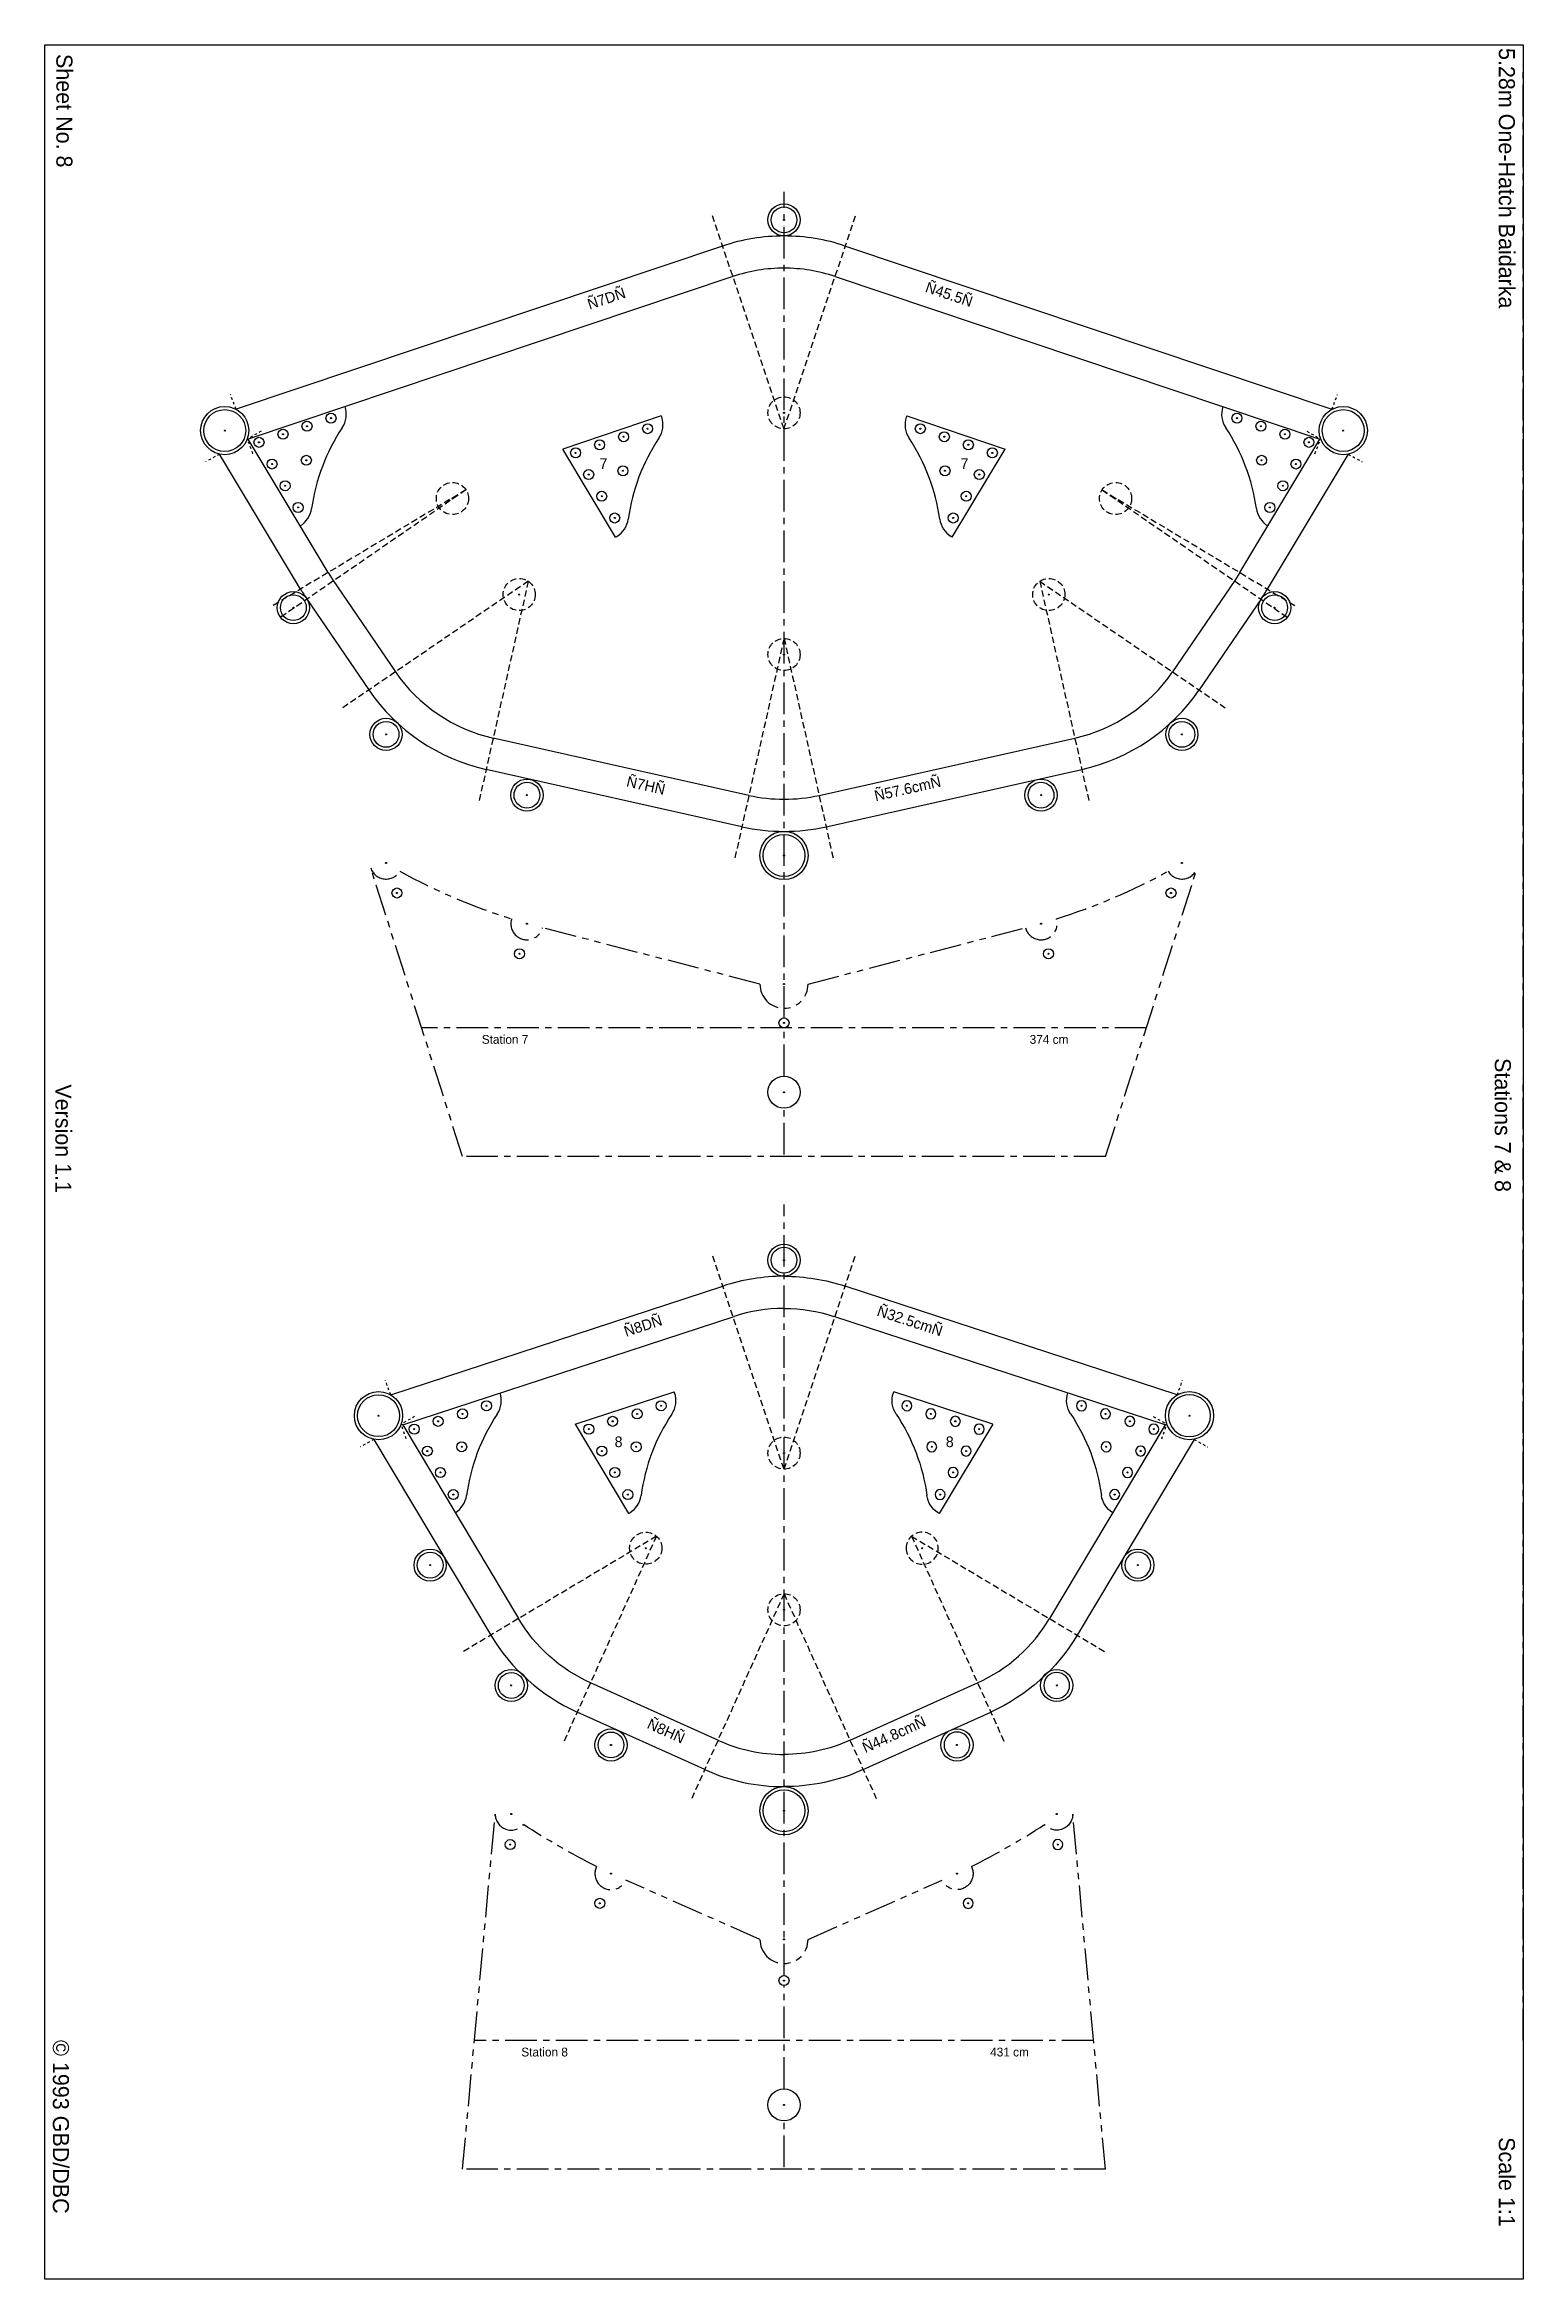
# Model space of a CAD drawing. Extents: x 231.1 to 289.5, y -72.7 to 15.5.
import ezdxf

# ---------------------------------------------------------------- set-up
doc = ezdxf.new("R2010")
doc.units = 0
for name, pattern in [('CENTER', [2, 1.25, -0.25, 0.25, -0.25]), ('HIDDEN', [0.375, 0.25, -0.125]), ('PHANTOM', [2.5, 1.25, -0.25, 0.25, -0.25, 0.25, -0.25]), ('STITCH', [0.145, 0.0725, -0.0725])]:
    doc.linetypes.add(name, pattern=pattern)
for name, color, linetype in [('CENTERS', 7, 'CONTINUOUS'), ('FORMAT', 7, 'CONTINUOUS'), ('STATION_7', 7, 'CONTINUOUS'), ('STATION_8', 7, 'CONTINUOUS'), ('STRONGBACK', 7, 'CONTINUOUS'), ('TEXT', 7, 'CONTINUOUS')]:
    doc.layers.add(name, color=color, linetype=linetype)
doc.styles.get("Standard").update_dxf_attribs({"font": 'txt', "height": 0.2})

msp = doc.modelspace()

# ---------------------------------------------------------------- linework, layer by layer
at = {"layer": 'CENTERS', "color": 0, "linetype": 'CONTINUOUS'}
for centre in [(260.271, 8.61659), (260.271, 0.996593), (238.174, 0.294942), (240.477, 0.14957), (241.425, 0.467707), (242.373, 0.785843), (253.935, 0.051653), (254.883, 0.36979), (265.658, 0.36979), (266.606, 0.051653), (278.168, 0.785843), (279.116, 0.467707), (280.064, 0.14957), (282.367, 0.294942), (239.529, -0.168567), (241.399, -0.878255), (252.039, -0.58462), (252.987, -0.266483), (267.554, -0.266483), (268.502, -0.58462), (279.142, -0.878255), (281.012, -0.168567), (240.044, -1.02615), (252.554, -1.4422), (253.909, -1.29431), (266.632, -1.29431), (267.988, -1.4422), (280.498, -1.02615), (240.558, -1.88374), (247.17, -2.38836), (253.068, -2.29979), (267.473, -2.29979), (273.372, -2.38836), (279.983, -1.88374), (241.072, -2.74132), (253.582, -3.15737), (266.959, -3.15737), (279.469, -2.74132), (249.81, -6.18003), (270.731, -6.18003), (240.886, -6.69927), (279.655, -6.69927), (260.271, -8.55091), (244.549, -11.7036), (275.992, -11.7036), (250.116, -14.1024), (270.426, -14.1024), (260.271, -16.4884), (244.98, -17.9693), (275.561, -17.9693), (249.821, -20.3694), (270.72, -20.3694), (260.271, -23.1009), (260.271, -32.4732, -0.000716), (244.251, -38.6157, -0.000041), (246.604, -38.8376, -0.000041), (247.57, -38.5467, -0.000111), (248.517, -38.2237, -0.000112), (253.501, -38.8376, -0.000041), (254.467, -38.5467, -0.000111), (255.414, -38.2237, -0.000112), (265.128, -38.2237, -0.000112), (266.074, -38.5467, -0.000111), (267.04, -38.8376, -0.000041), (272.024, -38.2237, -0.000112), (272.971, -38.5467, -0.000111), (273.937, -38.8376, -0.000041), (276.291, -38.6157, -0.000041), (245.662, -39.1458, -0.00011), (252.559, -39.1458, -0.00011), (267.982, -39.1458, -0.00011), (274.879, -39.1458, -0.00011), (246.179, -40.0117, -0.000167), (247.537, -39.8415, -0.000108), (253.076, -40.0117, -0.000167), (254.434, -39.8415, -0.000108), (260.271, -40.0934, -0.000038), (266.107, -39.8415, -0.000108), (267.465, -40.0117, -0.000167), (273.004, -39.8415, -0.000108), (274.362, -40.0117, -0.000167), (246.694, -40.8591, -0.000106), (253.591, -40.8591, -0.000106), (266.951, -40.8591, -0.000106), (273.847, -40.8591, -0.000106), (247.206, -41.7311, -0.00028), (254.103, -41.7311, -0.00028), (266.438, -41.7311, -0.00028), (273.335, -41.7311, -0.00028), (254.808, -43.8501, -0.000029), (265.733, -43.8501, -0.000029), (246.289, -44.5167, -0.000689), (274.252, -44.5167, -0.000689), (260.271, -46.2826, -0.000024), (249.496, -49.2705, -0.000678), (271.045, -49.2705, -0.000678), (253.436, -51.6219, -0.000672), (267.105, -51.6219, -0.000672), (260.271, -54.2201, -0.000006), (249.455, -55.5574, 0), (271.086, -55.5574, 0), (252.994, -57.8761, 0), (267.547, -57.8761, 0), (260.271, -60.9271, 0.000074)]:
    msp.add_circle(centre, 0.019844, dxfattribs=at)
at = {"layer": 'FORMAT', "color": 0, "linetype": 'CONTINUOUS'}
for p, q in [((231.061, 15.5377), (289.481, 15.5377)), ((231.061, -72.7273), (231.061, 15.5377)), ((289.481, 15.5377), (289.481, -72.7273)), ((289.481, -72.7273), (231.061, -72.7273))]:
    msp.add_line(p, q, dxfattribs=at)
at = {"layer": 'STATION_7', "color": 3, "linetype": 'CENTER'}
for p, q in [((231.061, -23.299), (231.061, 14.72)), ((289.481, -23.299), (289.481, 14.72))]:
    msp.add_line(p, q, dxfattribs=at)
at = {"layer": 'STATION_7', "color": 5, "linetype": 'HIDDEN'}
for p, q in [((260.271, 0.361593), (257.443, 8.78971)), ((260.27, 0.361593), (263.099, 8.78971)), ((247.704, -2.04596), (240.081, -6.61926)), ((247.704, -2.04596), (240.379, -7.08272)), ((272.837, -2.04596), (280.162, -7.08272)), ((272.837, -2.04596), (280.46, -6.61926)), ((250.167, -5.65455), (242.823, -10.6651)), ((250.167, -5.65455), (248.225, -14.3299)), ((270.375, -5.65455), (277.718, -10.6651)), ((270.375, -5.65455), (272.316, -14.3299)), ((260.271, -7.91591), (258.329, -16.5913)), ((260.271, -7.91591), (262.212, -16.5913))]:
    msp.add_line(p, q, dxfattribs=at)
at = {"layer": 'STATION_7', "color": 0, "linetype": 'CONTINUOUS'}
for p, q in [((257.847, 7.58569), (238.623, 1.1349)), ((262.695, 7.58569), (281.918, 1.1349)), ((258.251, 6.38168), (239.1, -0.04482)), ((262.291, 6.38168), (281.442, -0.04482)), ((255.423, 0.872275), (251.534, -0.432815)), ((255.423, 0.872275), (255.439, 0.824114)), ((265.119, 0.872275), (265.102, 0.824114)), ((265.119, 0.872275), (269.008, -0.432815)), ((241.17, -5.96593), (237.973, -0.636188)), ((239.1, -0.04482), (239.068, -0.033283)), ((242.259, -5.31204), (239.1, -0.04482)), ((253.62, -3.91137), (251.534, -0.432815)), ((266.921, -3.91137), (269.008, -0.432815)), ((278.283, -5.31204), (281.442, -0.04482)), ((279.371, -5.96593), (282.568, -0.636188)), ((281.442, -0.04482), (281.473, -0.033283)), ((253.62, -3.91137), (253.663, -3.88524)), ((266.921, -3.91137), (266.878, -3.88524)), ((242.459, -5.62493), (244.921, -9.23352)), ((278.082, -5.62493), (275.62, -9.23352)), ((241.41, -6.34137), (243.872, -9.94931)), ((279.131, -6.34137), (276.669, -9.94931)), ((258.884, -14.1126), (248.78, -11.8512)), ((261.657, -14.1126), (271.762, -11.8512)), ((258.606, -15.352), (248.502, -13.0906)), ((261.935, -15.352), (272.039, -13.0906))]:
    msp.add_line(p, q, dxfattribs=at)
at = {"layer": 'STATION_7', "color": 0, "linetype": 'STITCH'}
for p, q in [((238.623, 1.1349), (238.401, 1.71899)), ((281.918, 1.1349), (282.141, 1.71899)), ((239.616, 0.268169), (239.068, -0.033283)), ((280.926, 0.268169), (281.473, -0.033283)), ((237.973, -0.636188), (237.426, -0.93764)), ((239.291, -0.617373), (239.068, -0.033283)), ((281.25, -0.617373), (281.473, -0.033283)), ((282.568, -0.636188), (283.115, -0.93764))]:
    msp.add_line(p, q, dxfattribs=at)
at = {"layer": 'STATION_7', "color": 0, "linetype": 'CONTINUOUS'}
for points in [[(242.259, -5.31204, 0), (242.459, -5.62493, 0)], [(278.283, -5.31204, 0), (278.082, -5.62493, 0)]]:
    msp.add_polyline3d(points, dxfattribs=at)
for centre, radius in [((260.271, 8.61659), 0.635), ((260.271, 8.61659), 0.51054), ((238.174, 0.294942), 0.9525), ((238.174, 0.294942), 0.82804), ((242.373, 0.785843), 0.19812), ((278.168, 0.785843), 0.19812), ((282.367, 0.294942), 0.9525), ((282.367, 0.294942), 0.82804), ((239.529, -0.168567), 0.19812), ((240.477, 0.14957), 0.19812), ((241.425, 0.467707), 0.19812), ((253.935, 0.051653), 0.19812), ((254.883, 0.36979), 0.19812), ((265.658, 0.36979), 0.19812), ((266.606, 0.051653), 0.19812), ((279.116, 0.467707), 0.19812), ((280.064, 0.14957), 0.19812), ((281.012, -0.168567), 0.19812), ((240.044, -1.02615), 0.19812), ((241.399, -0.878255), 0.19812), ((252.039, -0.58462), 0.19812), ((252.987, -0.266483), 0.19812), ((267.554, -0.266483), 0.19812), ((268.502, -0.58462), 0.19812), ((279.142, -0.878255), 0.19812), ((280.498, -1.02615), 0.19812), ((240.558, -1.88374), 0.19812), ((252.554, -1.4422), 0.19812), ((253.909, -1.29431), 0.19812), ((266.632, -1.29431), 0.19812), ((267.988, -1.4422), 0.19812), ((279.983, -1.88374), 0.19812), ((241.072, -2.74132), 0.19812), ((253.068, -2.29979), 0.19812), ((267.473, -2.29979), 0.19812), ((279.469, -2.74132), 0.19812), ((253.582, -3.15737), 0.19812), ((266.959, -3.15737), 0.19812), ((240.886, -6.69927), 0.635), ((279.655, -6.69927), 0.635), ((240.886, -6.69927), 0.51054), ((279.655, -6.69927), 0.51054), ((244.549, -11.7036), 0.635), ((244.549, -11.7036), 0.51054), ((275.992, -11.7036), 0.635), ((275.992, -11.7036), 0.51054), ((250.116, -14.1024), 0.635), ((250.116, -14.1024), 0.51054), ((270.426, -14.1024), 0.635), ((270.426, -14.1024), 0.51054), ((260.271, -16.4884), 0.9525), ((260.271, -16.4884), 0.82804), ((244.98, -17.9693), 0.19812), ((275.561, -17.9693), 0.19812), ((249.821, -20.3694), 0.19812), ((270.72, -20.3694), 0.19812), ((260.271, -23.1009), 0.19812), ((260.271, -25.839), 0.635), ((260.271, -65.8381), 0.635)]:
    msp.add_circle(centre, radius, dxfattribs=at)
at = {"layer": 'STATION_7', "color": 5, "linetype": 'HIDDEN'}
for centre, radius in [((260.271, 0.996593), 0.635), ((247.17, -2.38836), 0.635), ((273.372, -2.38836), 0.635), ((249.81, -6.18003), 0.635), ((270.731, -6.18003), 0.635), ((260.271, -8.55091), 0.635), ((244.549, -16.7836), 0.019844), ((275.992, -16.7836), 0.019844), ((250.116, -19.1824), 0.019844), ((270.426, -19.1824), 0.019844), ((260.271, -21.5684), 0.019844), ((260.271, -25.839), 0.019844), ((249.496, -54.3505, -0.000678), 0.019844), ((271.045, -54.3505, -0.000678), 0.019844), ((253.436, -56.7019, -0.000672), 0.019844), ((267.105, -56.7019, -0.000672), 0.019844), ((260.271, -59.3001, -0.000006), 0.019844), ((260.271, -65.8381, 0.000003), 0.019844)]:
    msp.add_circle(centre, radius, dxfattribs=at)
at = {"layer": 'STATION_7', "color": 0, "linetype": 'CONTINUOUS'}
for centre, radius, start, end in [((260.271, 0.361593), 7.62, 90.001, 108.55), ((260.27, 0.361593), 7.62, 71.4497, 89.999), ((260.271, 0.361593), 6.35, 90.0012, 108.55), ((260.27, 0.361593), 6.35, 71.4497, 89.9988), ((242.026, 0.937142), 0.9525, 326.276, 18.5503), ((278.515, 0.937142), 0.9525, 161.45, 213.724), ((249.156, -3.82225), 7.62, 146.276, 172.156), ((254.536, 0.521089), 0.9525, 326.276, 18.5503), ((266.005, 0.521089), 0.9525, 161.45, 213.724), ((271.385, -3.82225), 7.62, 7.84378, 33.724), ((261.666, -4.2383), 7.62, 146.276, 172.156), ((258.875, -4.2383), 7.62, 7.84378, 33.724), ((240.664, -2.65234), 0.9525, 300.954, 352.156), ((253.174, -3.06839), 0.9525, 300.954, 352.156), ((267.368, -3.06839), 0.9525, 187.844, 239.046), ((279.878, -2.65234), 0.9525, 187.844, 239.046), ((247.705, -2.04664), 7.62, 210.954, 214.505), ((272.836, -2.04664), 7.62, 325.495, 329.046), ((250.167, -5.65455), 6.35, 214.306, 257.385), ((270.375, -5.65455), 6.35, 282.615, 325.694), ((250.167, -5.65455), 7.62, 214.306, 257.385), ((270.375, -5.65455), 7.62, 282.615, 325.694), ((260.271, -7.91591), 6.35, 257.385, 270), ((260.271, -7.91591), 6.35, 270, 282.615), ((260.271, -7.91591), 7.62, 257.385, 270), ((260.271, -7.91591), 7.62, 270, 282.615)]:
    msp.add_arc(centre, radius, start, end, dxfattribs=at)
at = {"layer": 'STATION_8', "color": 3, "linetype": 'CENTER'}
for p, q in [((231.061, -63.2981, 0.000003), (231.061, -25.2781, -0.000083)), ((289.481, -63.2981, 0.000003), (289.481, -25.2781, -0.000083))]:
    msp.add_line(p, q, dxfattribs=at)
at = {"layer": 'STATION_8', "color": 5, "linetype": 'HIDDEN'}
for p, q in [((260.271, -40.7284, 0.00004), (257.457, -32.2953, -0.000839)), ((260.271, -40.7284, 0.00004), (263.084, -32.2953, -0.000839)), ((255.231, -43.3761, 0.000064), (247.598, -47.9349, -0.000699)), ((255.231, -43.3761, 0.000064), (251.578, -51.481, -0.000799)), ((265.311, -43.3761, 0.000064), (272.943, -47.9349, -0.000699)), ((265.311, -43.3761, 0.000064), (268.964, -51.481, -0.000799)), ((260.271, -45.6476, -0.000686), (256.618, -53.7525, -0.000668)), ((260.271, -45.6476, -0.000686), (263.923, -53.7525, -0.000668))]:
    msp.add_line(p, q, dxfattribs=at)
at = {"layer": 'STATION_8', "color": 0, "linetype": 'CONTINUOUS'}
for p, q in [((244.731, -37.7933, -0.000078), (257.859, -33.4999, -0.000714)), ((275.81, -37.7933, -0.000078), (262.682, -33.4999, -0.000714)), ((245.205, -38.9746, -0.000079), (258.297, -34.6929, -0.000713)), ((262.245, -34.6929, -0.000713), (262.245, -34.6929, -0.000713)), ((275.336, -38.9746, -0.000079), (262.245, -34.6929, -0.000713)), ((252.025, -38.9461, -0.000076), (255.934, -37.6679, -0.000266)), ((255.949, -37.7162, -0.000266), (255.934, -37.6679, -0.000266)), ((264.592, -37.7162, -0.000266), (264.608, -37.6679, -0.000266)), ((268.516, -38.9461, -0.000076), (264.608, -37.6679, -0.000266)), ((244.07, -39.5509, -0.000081), (248.689, -47.2836, -0.00059)), ((245.205, -38.9746, -0.000088), (245.142, -38.9511, -0.000085)), ((245.205, -38.9746, -0.000088), (249.779, -46.6324, -0.000592)), ((252.025, -38.9461, -0.000084), (254.133, -42.4747, -0.000316)), ((268.516, -38.9461, -0.000084), (266.408, -42.4747, -0.000316)), ((275.336, -38.9746, -0.000088), (270.762, -46.6324, -0.000592)), ((276.472, -39.5509, -0.000081), (271.853, -47.2836, -0.00059)), ((275.336, -38.9746, -0.000088), (275.399, -38.9511, -0.000085)), ((254.133, -42.4747, -0.000316), (254.177, -42.4486, -0.000316)), ((266.408, -42.4747, -0.000316), (266.365, -42.4486, -0.000316)), ((257.661, -51.4368, -0.000673), (252.621, -49.1653, -0.000678)), ((262.88, -51.4368, -0.000673), (267.92, -49.1653, -0.000678)), ((257.14, -52.5946, -0.00067), (252.1, -50.3231, -0.000675)), ((263.402, -52.5946, -0.00067), (268.442, -50.3231, -0.000675))]:
    msp.add_line(p, q, dxfattribs=at)
at = {"layer": 'STATION_8', "color": 0, "linetype": 'STITCH'}
for p, q in [((244.731, -37.7933, -0.000078), (244.526, -37.2145, -0.000075)), ((275.81, -37.7933, -0.000078), (276.015, -37.2145, -0.000075)), ((245.678, -38.6512, -0.000086), (245.142, -38.9511, -0.000085)), ((274.863, -38.6512, -0.000086), (275.399, -38.9511, -0.000085)), ((244.07, -39.5509, -0.000081), (243.533, -39.8508, -0.00008)), ((245.348, -39.53, -0.000088), (245.142, -38.9511, -0.000085)), ((275.194, -39.53, -0.000088), (275.399, -38.9511, -0.000085)), ((276.472, -39.5509, -0.000081), (277.008, -39.8508, -0.00008))]:
    msp.add_line(p, q, dxfattribs=at)
at = {"layer": 'STATION_8', "color": 0, "linetype": 'CONTINUOUS', "extrusion": (0, 2.27711e-06, 1)}
for centre, radius in [((260.271, -32.4732, -0.00079), 0.635), ((260.271, -32.4732, -0.000129), 0.51054), ((244.251, -38.6157, -0.000129), 0.9525), ((244.251, -38.6157, -0.000129), 0.82804), ((276.291, -38.6157, -0.00079), 0.9525), ((246.604, -38.8376, -0.000129), 0.19812), ((247.57, -38.5467, -0.000199), 0.19812), ((248.517, -38.2237, -0.000199), 0.19812), ((253.501, -38.8376, -0.000129), 0.19812), ((254.467, -38.5467, -0.000199), 0.19812), ((255.414, -38.2237, -0.000199), 0.19812), ((245.662, -39.1458, -0.000199), 0.19812), ((247.537, -39.8415, -0.000199), 0.19812), ((252.559, -39.1458, -0.000199), 0.19812), ((254.434, -39.8415, -0.000199), 0.19812), ((246.179, -40.0117, -0.000258), 0.19812), ((253.076, -40.0117, -0.000258), 0.19812), ((246.694, -40.8591, -0.000199), 0.19812), ((253.591, -40.8591, -0.000199), 0.19812), ((247.206, -41.7311, -0.000375), 0.19812), ((254.103, -41.7311, -0.000375), 0.19812), ((246.289, -44.5167, -0.00079), 0.635), ((246.289, -44.5167, -0.00079), 0.51054), ((274.252, -44.5167, -0.00079), 0.635), ((249.496, -49.2705, -0.00079), 0.635), ((249.496, -49.2705, -0.00079), 0.51054), ((271.045, -49.2705, -0.00079), 0.635), ((253.436, -51.6219, -0.00079), 0.635), ((253.436, -51.6219, -0.00079), 0.51054), ((267.105, -51.6219, -0.00079), 0.635), ((260.271, -54.2201, -0.00079), 0.9525), ((260.271, -54.2201, -0.000129), 0.82804), ((249.455, -55.5574, -0.000127), 0.19812), ((252.994, -57.8761, -0.000132), 0.19812), ((260.271, -60.9271, -0.000064), 0.19812)]:
    msp.add_circle(centre, radius, dxfattribs=at)
at = {"layer": 'STATION_8', "color": 0, "linetype": 'CONTINUOUS', "extrusion": (0, -2.27711e-06, -1)}
for centre, radius in [((-276.291, -38.6157, 0.000129), 0.82804), ((-265.128, -38.2237, 0.000199), 0.19812), ((-266.074, -38.5467, 0.000199), 0.19812), ((-267.04, -38.8376, 0.000129), 0.19812), ((-272.024, -38.2237, 0.000199), 0.19812), ((-272.971, -38.5467, 0.000199), 0.19812), ((-273.937, -38.8376, 0.000129), 0.19812), ((-266.107, -39.8415, 0.000199), 0.19812), ((-267.982, -39.1458, 0.000199), 0.19812), ((-273.004, -39.8415, 0.000199), 0.19812), ((-274.879, -39.1458, 0.000199), 0.19812), ((-267.465, -40.0117, 0.000258), 0.19812), ((-274.362, -40.0117, 0.000258), 0.19812), ((-266.951, -40.8591, 0.000199), 0.19812), ((-273.847, -40.8591, 0.000199), 0.19812), ((-266.438, -41.7311, 0.000375), 0.19812), ((-273.335, -41.7311, 0.000375), 0.19812), ((-274.252, -44.5167, 0.00079), 0.51054), ((-271.045, -49.2705, 0.00079), 0.51054), ((-267.105, -51.6219, 0.00079), 0.51054), ((-271.086, -55.5574, 0.000127), 0.19812), ((-267.547, -57.8761, 0.000132), 0.19812)]:
    msp.add_circle(centre, radius, dxfattribs=at)
at = {"layer": 'STATION_8', "color": 5, "linetype": 'HIDDEN', "extrusion": (0, 2.27711e-06, 1)}
for centre in [(260.271, -40.0934, -0.000129), (254.808, -43.8501, -0.000129), (260.271, -46.2826, -0.000129)]:
    msp.add_circle(centre, 0.635, dxfattribs=at)
at = {"layer": 'STATION_8', "color": 5, "linetype": 'HIDDEN', "extrusion": (0, -2.27711e-06, -1)}
msp.add_circle((-265.733, -43.8501, 0.000129), 0.635, dxfattribs=at)
at = {"layer": 'STATION_8', "color": 0, "linetype": 'CONTINUOUS', "extrusion": (-1.9769e-26, 2.27711e-06, 1)}
msp.add_arc((260.271, -40.7282, -0.00079), 7.62, 90.0003, 108.451, dxfattribs=at)
at = {"layer": 'STATION_8', "color": 0, "linetype": 'CONTINUOUS', "extrusion": (-2.03046e-26, -2.27711e-06, -1)}
msp.add_arc((-260.271, -40.7282, 0.00079), 7.62, 90.0003, 108.451, dxfattribs=at)
at = {"layer": 'STATION_8', "color": 0, "linetype": 'CONTINUOUS', "extrusion": (2.00087e-14, 0.000148018, 1)}
msp.add_arc((260.271, -40.7284, -0.005848), 6.35, 90, 108.11, dxfattribs=at)
at = {"layer": 'STATION_8', "color": 0, "linetype": 'CONTINUOUS', "extrusion": (2.00087e-14, -0.000148018, -1)}
msp.add_arc((-260.271, -40.7284, 0.005848), 6.35, 90, 108.11, dxfattribs=at)
at = {"layer": 'STATION_8', "color": 0, "linetype": 'CONTINUOUS', "extrusion": (-8.51735e-21, 2.27711e-06, 1)}
for centre in [(248.15, -38.0214, -0.000129), (255.047, -38.0214, -0.000129)]:
    msp.add_arc(centre, 0.9525, 326.286, 18.6889, dxfattribs=at)
at = {"layer": 'STATION_8', "color": 0, "linetype": 'CONTINUOUS', "extrusion": (-8.51735e-21, -2.27711e-06, -1)}
for centre in [(-265.494, -38.0214, 0.000129), (-272.391, -38.0214, 0.000129)]:
    msp.add_arc(centre, 0.9525, 326.286, 18.6889, dxfattribs=at)
at = {"layer": 'STATION_8', "color": 0, "linetype": 'CONTINUOUS', "extrusion": (6.69444e-22, 2.27711e-06, 1)}
msp.add_arc((255.281, -42.7796, -0.000129), 7.62, 146.286, 172.324, dxfattribs=at)
at = {"layer": 'STATION_8', "color": 0, "linetype": 'CONTINUOUS', "extrusion": (5.21059e-22, 2.27711e-06, 1)}
msp.add_arc((262.178, -42.7796, -0.000129), 7.62, 146.286, 172.324, dxfattribs=at)
at = {"layer": 'STATION_8', "color": 0, "linetype": 'CONTINUOUS', "extrusion": (4.22705e-22, -2.27711e-06, -1)}
msp.add_arc((-258.363, -42.7796, 0.000129), 7.62, 146.286, 172.324, dxfattribs=at)
at = {"layer": 'STATION_8', "color": 0, "linetype": 'CONTINUOUS', "extrusion": (1.03368e-22, -2.27711e-06, -1)}
msp.add_arc((-265.26, -42.7796, 0.000129), 7.62, 146.286, 172.324, dxfattribs=at)
at = {"layer": 'STATION_8', "color": 0, "linetype": 'CONTINUOUS', "extrusion": (-3.26744e-22, 2.27711e-06, 1)}
for centre in [(246.785, -41.6345, -0.000129), (253.682, -41.6345, -0.000129)]:
    msp.add_arc(centre, 0.9525, 301.274, 352.324, dxfattribs=at)
at = {"layer": 'STATION_8', "color": 0, "linetype": 'CONTINUOUS', "extrusion": (-2.77738e-22, -2.27711e-06, -1)}
for centre in [(-266.859, -41.6345, 0.000129), (-273.756, -41.6345, 0.000129)]:
    msp.add_arc(centre, 0.9525, 301.274, 352.324, dxfattribs=at)
at = {"layer": 'STATION_8', "color": 0, "linetype": 'CONTINUOUS', "extrusion": (4.6818e-05, 8.66065e-05, -1)}
msp.add_arc((-255.231, -43.3761, 0.008247), 6.35, 294.261, 329.149, dxfattribs=at)
at = {"layer": 'STATION_8', "color": 0, "linetype": 'CONTINUOUS', "extrusion": (4.6818e-05, -8.66065e-05, 1)}
msp.add_arc((265.311, -43.3761, 0.016123), 6.35, 294.261, 329.149, dxfattribs=at)
at = {"layer": 'STATION_8', "color": 0, "linetype": 'CONTINUOUS', "extrusion": (-4.98267e-05, -8.39254e-05, 1)}
msp.add_arc((255.231, -43.3761, -0.009013), 7.62, 210.851, 245.739, dxfattribs=at)
at = {"layer": 'STATION_8', "color": 0, "linetype": 'CONTINUOUS', "extrusion": (-4.98267e-05, 8.39254e-05, -1)}
msp.add_arc((-265.311, -43.3761, -0.016924), 7.62, 210.851, 245.739, dxfattribs=at)
at = {"layer": 'STATION_8', "color": 0, "linetype": 'CONTINUOUS', "extrusion": (2.52251e-14, 2.27711e-06, 1)}
msp.add_arc((260.271, -45.6476, -0.00079), 6.35, 245.739, 270, dxfattribs=at)
at = {"layer": 'STATION_8', "color": 0, "linetype": 'CONTINUOUS', "extrusion": (2.52251e-14, -2.27711e-06, -1)}
msp.add_arc((-260.271, -45.6476, 0.00079), 6.35, 245.739, 270, dxfattribs=at)
at = {"layer": 'STATION_8', "color": 0, "linetype": 'CONTINUOUS', "extrusion": (3.61561e-21, 2.27711e-06, 1)}
msp.add_arc((260.271, -45.6476, -0.00079), 7.62, 245.739, 270, dxfattribs=at)
at = {"layer": 'STATION_8', "color": 0, "linetype": 'CONTINUOUS', "extrusion": (3.63442e-21, -2.27711e-06, -1)}
msp.add_arc((-260.271, -45.6476, 0.00079), 7.62, 245.739, 270, dxfattribs=at)
at = {"layer": 'STRONGBACK', "color": 3, "linetype": 'CENTER'}
for p, q in [((260.271, -22.9028), (260.271, 9.72095)), ((274.586, -23.299), (245.955, -23.299)), ((260.271, -25.204), (260.271, -23.299)), ((260.271, -28.2981), (260.271, -26.474)), ((272.971, -28.379), (247.571, -28.379)), ((260.271, -60.729, 0.000074), (260.271, -30.2781, 0.000005)), ((260.271, -65.2031, 0.000084), (260.271, -61.1252, 0.000075)), ((272.503, -63.2981, 0.000003), (248.038, -63.2981, 0.000003)), ((260.271, -68.2981, 0.000091), (260.271, -66.4731, 0.000087)), ((272.971, -68.3781, 0.000003), (247.571, -68.3781, 0.000003))]:
    msp.add_line(p, q, dxfattribs=at)
at = {"layer": 'STRONGBACK', "color": 0, "linetype": 'PHANTOM'}
for p, q in [((247.571, -28.379), (243.944, -16.9761)), ((272.971, -28.379), (276.597, -16.9761)), ((259.318, -21.5684), (250.73, -19.3417)), ((261.223, -21.5684), (269.811, -19.3417)), ((247.571, -68.3781, 0.000003), (248.861, -54.3505, -0.000678)), ((272.971, -68.3781, 0.000003), (271.68, -54.3505, -0.000678)), ((259.318, -59.3001, -0.000667), (254.017, -56.9585, -0.000672)), ((261.223, -59.3001, -0.000667), (266.524, -56.9585, -0.000672))]:
    msp.add_line(p, q, dxfattribs=at)
for centre, radius, start, end in [((244.549, -16.7836), 0.635, 197.642, 328.922), ((256.928, 4.56263), 24.6948, 241.363, 252.518), ((263.613, 4.56263), 24.6948, 287.482, 298.637), ((275.992, -16.7836), 0.635, 211.078, 342.358), ((250.116, -19.1824), 0.635, 162.518, 345.464), ((270.426, -19.1824), 0.635, 194.536, 17.4817), ((260.271, -21.5684), 0.9525, 180, 0)]:
    msp.add_arc(centre, radius, start, end, dxfattribs=at)
at = {"layer": 'STRONGBACK', "color": 0, "linetype": 'PHANTOM', "extrusion": (0, 2.27711e-06, 1)}
msp.add_arc((249.496, -54.3505, -0.000802), 0.635, 180, 319.548, dxfattribs=at)
at = {"layer": 'STRONGBACK', "color": 0, "linetype": 'PHANTOM', "extrusion": (0, -2.27711e-06, -1)}
msp.add_arc((-271.045, -54.3505, 0.000802), 0.635, 180, 319.548, dxfattribs=at)
at = {"layer": 'STRONGBACK', "color": 0, "linetype": 'PHANTOM', "extrusion": (4.20361e-19, -2.27711e-06, -1)}
msp.add_arc((-265.322, -31.3648, 0.000802), 27.9792, 296.431, 303.253, dxfattribs=at)
at = {"layer": 'STRONGBACK', "color": 0, "linetype": 'PHANTOM', "extrusion": (4.17753e-19, 2.27711e-06, 1)}
msp.add_arc((255.22, -31.3648, -0.000802), 27.9792, 296.431, 303.253, dxfattribs=at)
at = {"layer": 'STRONGBACK', "color": 0, "linetype": 'PHANTOM', "extrusion": (-1.64707e-19, 2.27711e-06, 1)}
msp.add_arc((253.436, -56.7019, -0.000802), 0.635, 153.569, 333.569, dxfattribs=at)
at = {"layer": 'STRONGBACK', "color": 0, "linetype": 'PHANTOM', "extrusion": (-1.64707e-19, -2.27711e-06, -1)}
msp.add_arc((-267.105, -56.7019, 0.000802), 0.635, 153.569, 333.569, dxfattribs=at)
at = {"layer": 'STRONGBACK', "color": 0, "linetype": 'PHANTOM', "extrusion": (-0.000693614, -1.09552e-12, 1)}
msp.add_arc((260.271, -59.3001, -0.180533), 0.9525, 180, 360, dxfattribs=at)

# ---------------------------------------------------------------- texts
at = {"layer": 'FORMAT', "color": 0}
for s, p in [('  Sheet No. 8', (231.522, 15.6435)), (' 5.28m One-Hatch Baidarka', (288.513, 15.6435)), ('Stations 7 & 8', (288.354, -24.49)), ('Version 1.1', (231.484, -25.5266)), ('© 1993 GBD/DBC  ', (231.384, -63.2779)), (' Scale 1:1  ', (288.513, -66.8763))]:
    msp.add_text(s, height=0.635, rotation=-90, dxfattribs=at).set_placement(p)
at = {"layer": 'TEXT', "color": 0}
for s, rotation, p in [('Ñ45.5Ñ', -18.5503, (265.819, 5.78236)), ('Ñ7DÑ', 18.5503, (252.591, 5.06729)), ('Ñ7HÑ', -12.6154, (254.019, -13.7572)), ('Ñ57.6cmÑ', 12.6154, (263.894, -14.3453)), ('Ñ32.5cmÑ', -18.1104, (263.912, -34.6551, -0.000714)), ('Ñ8DÑ', 18.1104, (254.033, -35.5042, -0.000714)), ('Ñ8HÑ', -24.2606, (254.825, -50.9433, -0.000673)), ('Ñ44.8cmÑ', 24.2606, (263.485, -51.9488, -0.000673))]:
    msp.add_text(s, height=0.423333, rotation=rotation, dxfattribs=at).set_placement(p)
for s, height, p in [('7', 0.423333, (252.981, -1.22167)), ('7', 0.423333, (267.243, -1.22167)), ('Station 7', 0.348722, (248.33, -23.9259)), ('374 cm', 0.348722, (269.978, -23.9259)), ('8', 0.423333, (253.577, -39.8578)), ('8', 0.423333, (266.663, -39.8578)), ('Station 8', 0.348722, (249.892, -63.925, 0.000003)), ('431 cm', 0.348722, (268.416, -63.925, 0.000003))]:
    msp.add_text(s, height=height, dxfattribs=at).set_placement(p)

doc.saveas('drawing.dxf')
